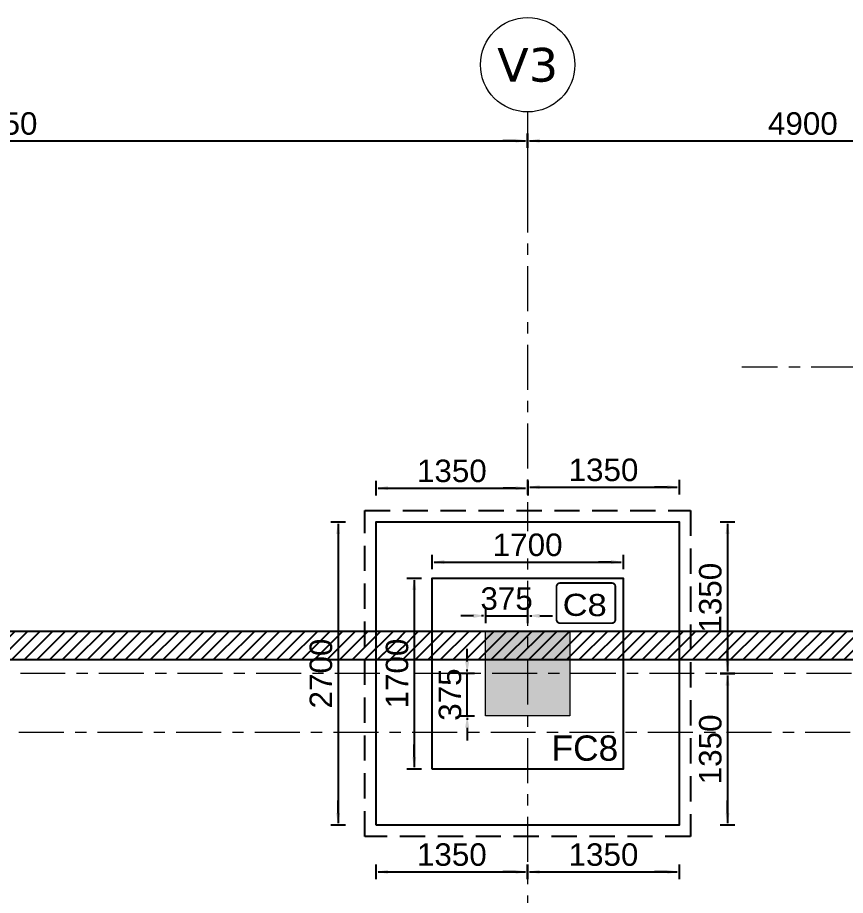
# Model space of a CAD drawing. Extents: x 1878645 to 3043969, y -1160829 to -603973.
# Drawn here: x 2800515 to 2807886, y -650845 to -643033 of the extents above; entities that cross this region are included whole.
import ezdxf
from ezdxf.enums import TextEntityAlignment as Align

# ---------------------------------------------------------------- set-up
doc = ezdxf.new("R2010")
doc.units = 0
doc.header["$LTSCALE"] = 100
doc.header["$PDMODE"] = 66
doc.linetypes.add('Grids', pattern=[7, 4, -1, 1, -1])
doc.linetypes.add('SCHidden', pattern=[0.375, 0.25, -0.125])
doc.layers.get('Defpoints').update_dxf_attribs({"lineweight": 0})
for name, color, linetype in [('A-DIMN-100', 5, 'Continuous'), ('COMMENTS', 30, 'Continuous'), ('Dim', 3, 'Continuous'), ('Footing', 5, 'Continuous'), ('Footing Nos', 4, 'Continuous'), ('PCC', 2, 'Continuous'), ('RETAIN-WALL', 1, 'Continuous')]:
    doc.layers.add(name, color=color, linetype=linetype)
for name, color, linetype, lineweight in [('A-GRID', 8, 'Grids', 0), ('A-GRID-TAG', 3, 'Continuous', 0), ('ECO COL', 6, 'Continuous', 0), ('Eco_  CNO', 7, 'Continuous', 25)]:
    doc.layers.add(name, color=color, linetype=linetype, lineweight=lineweight)
doc.styles.add('ARIAL', font='arial.ttf')
doc.styles.add('ITA', font='simplex.shx')
doc.styles.add('SC-BBS1', font='SansSerif')
doc.styles.get("Standard").update_dxf_attribs({"font": 'verdana.ttf'})
doc.dimstyles.new('A-150-DIM-EXT_MAIN(FT)', dxfattribs={"dimscale": 0, "dimtxt": 200, "dimasz": 18, "dimexe": 100, "dimexo": 100, "dimgap": 50, "dimtad": 1, "dimdec": 0, "dimdsep": 46, "dimtxsty": 'ARIAL', "dimblk": 'A3', "dimcen": 0.025, "dimse1": 1, "dimse2": 1, "dimclrd": 256, "dimclre": 256, "dimclrt": 7, "dimazin": 2, "dimtfac": 1, "dimtdec": 0, "dimtix": 1, "dimtmove": 2, "dimatfit": 3, "dimldrblk": 'WSA-DOT-100', "dimfxl": 1, "dimtolj": 1, "dimtzin": 0, "dimarcsym": 0})

# ---------------------------------------------------------------- blocks, each defined once
blk = doc.blocks.new('*U14')
at = {"layer": 'A-GRID-TAG', "color": 8, "linetype": 'Grids', "lineweight": 15}
for p, q in [((0, 8), (0, 4)), ((0, 4), (0, 0))]:
    blk.add_line(p, q, dxfattribs=at)
at = {"layer": 'A-GRID-TAG', "linetype": 'Continuous'}
blk.add_circle((0, 13), 5, dxfattribs=at)
at = {"layer": 'A-GRID-TAG', "color": 7}
blk.add_attdef('GN', text='', height=4, dxfattribs=at).set_placement((0, 13), align=Align.MIDDLE_CENTER)
blk = doc.blocks.new('A2')
at = {"layer": 'Dim', "linetype": 'ByBlock', "lineweight": -2, "extrusion": (0, 0, -1)}
blk.add_lwpolyline([(6, 0), (12.2, 0)], dxfattribs=at)
blk.add_solid([(6, -1), (0, 0), (6, 1)], dxfattribs=at)
blk = doc.blocks.new('A3')
at = {"layer": 'Dim', "linetype": 'ByBlock', "lineweight": -2}
blk.add_line((0, 3.59), (0, -3.59), dxfattribs=at)
blk.add_blockref('A2', (0, 0), dxfattribs=at)
blk = doc.blocks.new('*D1395')
at = {"layer": 'Defpoints', "color": 0}
for p in [(2804518.1, -648870.8), (2804681.7, -648870.8), (2804681.7, -649245.8)]:
    blk.add_point(p, dxfattribs=at)
at = {"layer": 'Dim', "lineweight": -2}
for p, q in [((2804518.1, -648852.8), (2804518.1, -648834.8)), ((2804518.1, -649245.8), (2804518.1, -648870.8)), ((2804518.1, -649263.8), (2804518.1, -649281.8))]:
    blk.add_line(p, q, dxfattribs=at)
at = {"layer": 'Dim', "lineweight": -2, "xscale": 18, "yscale": 18, "zscale": 18}
for p, rotation in [((2804518.1, -648870.8), 270), ((2804518.1, -649245.8), 90)]:
    blk.add_blockref('A3', p, dxfattribs=dict(at, rotation=rotation))
at = {"layer": 'Dim', "color": 7, "insert": (2804366, -649058.3), "char_height": 200, "attachment_point": 5, "rotation": 90, "style": 'ARIAL'}
blk.add_mtext('\\A1;375', dxfattribs=at)
blk = doc.blocks.new('WSA-DOT-100')
at = {"layer": 'A-DIMN-100', "color": 5}
for p, q in [((0, -200), (0, 200)), ((-200, 0), (200, 0))]:
    blk.add_line(p, q, dxfattribs=at)
at = {"layer": 'A-DIMN-100', "color": 1, "const_width": 60}
blk.add_lwpolyline([(-30, 0, 1), (30, 0, 1)], format="xyb", close=True, dxfattribs=at)
blk = doc.blocks.new('*D1501')
at = {"layer": 'Defpoints', "color": 0}
for p in [(2805056.7, -648356.9), (2804681.7, -648495.8), (2805056.7, -648495.8)]:
    blk.add_point(p, dxfattribs=at)
at = {"layer": 'Dim', "lineweight": -2}
for p, q in [((2804663.7, -648356.9), (2804645.7, -648356.9)), ((2804681.7, -648356.9), (2805056.7, -648356.9)), ((2805074.7, -648356.9), (2805092.7, -648356.9))]:
    blk.add_line(p, q, dxfattribs=at)
at = {"layer": 'Dim', "lineweight": -2, "xscale": 18, "yscale": 18, "zscale": 18}
blk.add_blockref('A3', (2804681.7, -648356.9), dxfattribs=at)
at = {"layer": 'Dim', "lineweight": -2, "xscale": 18, "yscale": 18, "zscale": 18, "rotation": 180}
blk.add_blockref('A3', (2805056.7, -648356.9), dxfattribs=at)
at = {"layer": 'Dim', "color": 7, "insert": (2804869.2, -648204.7), "char_height": 200, "attachment_point": 5, "style": 'ARIAL'}
blk.add_mtext('\\A1;375', dxfattribs=at)
blk = doc.blocks.new('*D1614')
at = {"layer": 'Defpoints', "color": 0}
for p in [(2795706.7, -644129.5), (2805056.4, -644129.5), (2805056.4, -644297.5)]:
    blk.add_point(p, dxfattribs=at)
at = {"layer": 'Dim', "lineweight": -2}
blk.add_line((2795724.7, -644129.5), (2805038.4, -644129.5), dxfattribs=at)
at = {"layer": 'Dim', "lineweight": -2, "xscale": 18, "yscale": 18, "zscale": 18, "rotation": 180}
blk.add_blockref('A3', (2795706.7, -644129.5), dxfattribs=at)
at = {"layer": 'Dim', "lineweight": -2, "xscale": 18, "yscale": 18, "zscale": 18}
blk.add_blockref('A3', (2805056.4, -644129.5), dxfattribs=at)
at = {"layer": 'Dim', "color": 7, "insert": (2800381.6, -643977.3), "char_height": 200, "attachment_point": 5, "style": 'ARIAL'}
blk.add_mtext('\\A1;9350', dxfattribs=at)
blk = doc.blocks.new('*D1618')
at = {"layer": 'Defpoints', "color": 0}
for p in [(2809956.7, -644068.6), (2809956.7, -644129.5), (2805056.4, -644297.5)]:
    blk.add_point(p, dxfattribs=at)
at = {"layer": 'Dim', "lineweight": -2}
blk.add_line((2805074.4, -644129.5), (2809938.7, -644129.5), dxfattribs=at)
at = {"layer": 'Dim', "lineweight": -2, "xscale": 18, "yscale": 18, "zscale": 18, "rotation": 180}
blk.add_blockref('A3', (2805056.4, -644129.5), dxfattribs=at)
at = {"layer": 'Dim', "lineweight": -2, "xscale": 18, "yscale": 18, "zscale": 18}
blk.add_blockref('A3', (2809956.7, -644129.5), dxfattribs=at)
at = {"layer": 'Dim', "color": 7, "insert": (2807506.6, -643977.4), "char_height": 200, "attachment_point": 5, "style": 'ARIAL'}
blk.add_mtext('\\A1;4900', dxfattribs=at)
blk = doc.blocks.new('Co')
at = {"const_width": 0.75}
blk.add_lwpolyline([(-12.57, -7.17), (-12.57, 6.59, -0.414214), (-11.07, 8.09), (10.51, 8.09, -0.414214), (12.01, 6.59), (12.01, -7.17, -0.414214), (10.51, -8.67), (-11.07, -8.67, -0.414214)], format="xyb", close=True, dxfattribs=at)
at = {"style": 'ITA', "width": 0.669972}
blk.add_attdef('COL', text='', height=10.5, rotation=0.638, dxfattribs=at).set_placement((-9.93, -5.51), (8.49, -5.3), align=Align.FIT)
blk = doc.blocks.new('*D1637')
at = {"layer": 'Defpoints', "color": 0}
for p in [(2805056.7, -647220.6), (2803706.7, -647520.8), (2805056.7, -647520.8)]:
    blk.add_point(p, dxfattribs=at)
at = {"layer": 'Dim', "lineweight": -2}
blk.add_line((2803724.7, -647220.6), (2805038.7, -647220.6), dxfattribs=at)
at = {"layer": 'Dim', "lineweight": -2, "xscale": 18, "yscale": 18, "zscale": 18, "rotation": 180}
blk.add_blockref('A3', (2803706.7, -647220.6), dxfattribs=at)
at = {"layer": 'Dim', "lineweight": -2, "xscale": 18, "yscale": 18, "zscale": 18}
blk.add_blockref('A3', (2805056.7, -647220.6), dxfattribs=at)
at = {"layer": 'Dim', "color": 7, "insert": (2804381.7, -647068.5), "char_height": 200, "attachment_point": 5, "style": 'ARIAL', "bg_fill": 3, "box_fill_scale": 1.1, "bg_fill_color": 257, "bg_fill_transparency": 0}
blk.add_mtext('\\A1;1350', dxfattribs=at)
blk = doc.blocks.new('*D1638')
at = {"layer": 'Defpoints', "color": 0}
for p in [(2806406.7, -647211.6), (2805056.7, -647520.8), (2806406.7, -647520.8)]:
    blk.add_point(p, dxfattribs=at)
at = {"layer": 'Dim', "lineweight": -2}
blk.add_line((2805074.7, -647211.6), (2806388.7, -647211.6), dxfattribs=at)
at = {"layer": 'Dim', "lineweight": -2, "xscale": 18, "yscale": 18, "zscale": 18, "rotation": 180}
blk.add_blockref('A3', (2805056.7, -647211.6), dxfattribs=at)
at = {"layer": 'Dim', "lineweight": -2, "xscale": 18, "yscale": 18, "zscale": 18}
blk.add_blockref('A3', (2806406.7, -647211.6), dxfattribs=at)
at = {"layer": 'Dim', "color": 7, "insert": (2805731.7, -647059.5), "char_height": 200, "attachment_point": 5, "style": 'ARIAL', "bg_fill": 3, "box_fill_scale": 1.1, "bg_fill_color": 257, "bg_fill_transparency": 0}
blk.add_mtext('\\A1;1350', dxfattribs=at)
blk = doc.blocks.new('*D1639')
at = {"layer": 'Defpoints', "color": 0}
for p in [(2804206.7, -648020.8), (2804046.7, -649720.8), (2804206.7, -649720.8)]:
    blk.add_point(p, dxfattribs=at)
at = {"layer": 'Dim', "lineweight": -2}
blk.add_line((2804046.7, -648038.8), (2804046.7, -649702.8), dxfattribs=at)
at = {"layer": 'Dim', "lineweight": -2, "xscale": 18, "yscale": 18, "zscale": 18}
for p, rotation in [((2804046.7, -648020.8), 90), ((2804046.7, -649720.8), 270)]:
    blk.add_blockref('A3', p, dxfattribs=dict(at, rotation=rotation))
at = {"layer": 'Dim', "color": 7, "insert": (2803894.6, -648870.8), "char_height": 200, "attachment_point": 5, "rotation": 90, "style": 'ARIAL', "bg_fill": 3, "box_fill_scale": 1.1, "bg_fill_color": 257, "bg_fill_transparency": 0}
blk.add_mtext('\\A1;1700', dxfattribs=at)
blk = doc.blocks.new('*D1640')
at = {"layer": 'Defpoints', "color": 0}
for p in [(2805906.7, -647878.6), (2804206.7, -648020.8), (2805906.7, -648020.8)]:
    blk.add_point(p, dxfattribs=at)
at = {"layer": 'Dim', "lineweight": -2}
blk.add_line((2804224.7, -647878.6), (2805888.7, -647878.6), dxfattribs=at)
at = {"layer": 'Dim', "lineweight": -2, "xscale": 18, "yscale": 18, "zscale": 18, "rotation": 180}
blk.add_blockref('A3', (2804206.7, -647878.6), dxfattribs=at)
at = {"layer": 'Dim', "lineweight": -2, "xscale": 18, "yscale": 18, "zscale": 18}
blk.add_blockref('A3', (2805906.7, -647878.6), dxfattribs=at)
at = {"layer": 'Dim', "color": 7, "insert": (2805056.7, -647726.5), "char_height": 200, "attachment_point": 5, "style": 'ARIAL', "bg_fill": 3, "box_fill_scale": 1.1, "bg_fill_color": 257, "bg_fill_transparency": 0}
blk.add_mtext('\\A1;1700', dxfattribs=at)
blk = doc.blocks.new('*D1641')
at = {"layer": 'Defpoints', "color": 0}
for p in [(2806406.7, -647520.8), (2806406.7, -648870.8), (2806835.8, -648870.8)]:
    blk.add_point(p, dxfattribs=at)
at = {"layer": 'Dim', "lineweight": -2}
blk.add_line((2806835.8, -647538.8), (2806835.8, -648852.8), dxfattribs=at)
at = {"layer": 'Dim', "lineweight": -2, "xscale": 18, "yscale": 18, "zscale": 18}
for p, rotation in [((2806835.8, -647520.8), 90), ((2806835.8, -648870.8), 270)]:
    blk.add_blockref('A3', p, dxfattribs=dict(at, rotation=rotation))
at = {"layer": 'Dim', "color": 7, "insert": (2806683.6, -648195.8), "char_height": 200, "attachment_point": 5, "rotation": 90, "style": 'ARIAL'}
blk.add_mtext('\\A1;1350', dxfattribs=at)
blk = doc.blocks.new('*D1642')
at = {"layer": 'Defpoints', "color": 0}
for p in [(2806406.7, -648870.8), (2806406.7, -650220.8), (2806835.8, -650220.8)]:
    blk.add_point(p, dxfattribs=at)
at = {"layer": 'Dim', "lineweight": -2}
blk.add_line((2806835.8, -648888.8), (2806835.8, -650202.8), dxfattribs=at)
at = {"layer": 'Dim', "lineweight": -2, "xscale": 18, "yscale": 18, "zscale": 18}
for p, rotation in [((2806835.8, -648870.8), 90), ((2806835.8, -650220.8), 270)]:
    blk.add_blockref('A3', p, dxfattribs=dict(at, rotation=rotation))
at = {"layer": 'Dim', "color": 7, "insert": (2806683.6, -649545.8), "char_height": 200, "attachment_point": 5, "rotation": 90, "style": 'ARIAL'}
blk.add_mtext('\\A1;1350', dxfattribs=at)
blk = doc.blocks.new('*D1643')
at = {"layer": 'Defpoints', "color": 0}
for p in [(2803706.7, -647520.8), (2803369.1, -650220.8), (2803706.7, -650220.8)]:
    blk.add_point(p, dxfattribs=at)
at = {"layer": 'Dim', "lineweight": -2}
blk.add_line((2803369.1, -647538.8), (2803369.1, -650202.8), dxfattribs=at)
at = {"layer": 'Dim', "lineweight": -2, "xscale": 18, "yscale": 18, "zscale": 18}
for p, rotation in [((2803369.1, -647520.8), 90), ((2803369.1, -650220.8), 270)]:
    blk.add_blockref('A3', p, dxfattribs=dict(at, rotation=rotation))
at = {"layer": 'Dim', "color": 7, "insert": (2803217, -648870.8), "char_height": 200, "attachment_point": 5, "rotation": 90, "style": 'ARIAL'}
blk.add_mtext('\\A1;2700', dxfattribs=at)
blk = doc.blocks.new('*D1644')
at = {"layer": 'Defpoints', "color": 0}
for p in [(2803706.7, -650220.8), (2805056.4, -650220.8), (2805056.4, -650635.1)]:
    blk.add_point(p, dxfattribs=at)
at = {"layer": 'Dim', "lineweight": -2}
blk.add_line((2803724.7, -650635.1), (2805038.4, -650635.1), dxfattribs=at)
at = {"layer": 'Dim', "lineweight": -2, "xscale": 18, "yscale": 18, "zscale": 18, "rotation": 180}
blk.add_blockref('A3', (2803706.7, -650635.1), dxfattribs=at)
at = {"layer": 'Dim', "lineweight": -2, "xscale": 18, "yscale": 18, "zscale": 18}
blk.add_blockref('A3', (2805056.4, -650635.1), dxfattribs=at)
at = {"layer": 'Dim', "color": 7, "insert": (2804381.6, -650483), "char_height": 200, "attachment_point": 5, "style": 'ARIAL'}
blk.add_mtext('\\A1;1350', dxfattribs=at)
blk = doc.blocks.new('*D1645')
at = {"layer": 'Defpoints', "color": 0}
for p in [(2805056.4, -650220.8), (2806406.7, -650220.8), (2806406.7, -650635.1)]:
    blk.add_point(p, dxfattribs=at)
at = {"layer": 'Dim', "lineweight": -2}
blk.add_line((2805074.4, -650635.1), (2806388.7, -650635.1), dxfattribs=at)
at = {"layer": 'Dim', "lineweight": -2, "xscale": 18, "yscale": 18, "zscale": 18, "rotation": 180}
blk.add_blockref('A3', (2805056.4, -650635.1), dxfattribs=at)
at = {"layer": 'Dim', "lineweight": -2, "xscale": 18, "yscale": 18, "zscale": 18}
blk.add_blockref('A3', (2806406.7, -650635.1), dxfattribs=at)
at = {"layer": 'Dim', "color": 7, "insert": (2805731.6, -650483), "char_height": 200, "attachment_point": 5, "style": 'ARIAL'}
blk.add_mtext('\\A1;1350', dxfattribs=at)
blk = doc.blocks.new('G$C92EAE22F')
at = {"layer": 'RETAIN-WALL', "lineweight": -3}
h = blk.add_hatch(dxfattribs=at)
h.set_pattern_fill('ANSI31', color=11, scale=25)
h.set_pattern_definition([(45, (-2234185.81, 595374.29), (-56.1266008, 56.1266008), [])])
edge = h.paths.add_edge_path()
edge.add_line((33122.7, 0.3), (33122.7, 250))
edge.add_line((33122.7, 250), (222.7, 250))
edge.add_line((222.7, 250), (222.7, 16250.3))
edge.add_line((222.7, 16250.3), (5522.7, 16250.3))
edge.add_line((5522.7, 16250.3), (5522.7, 25850.3))
edge.add_line((5522.7, 25850.3), (28572.7, 25850.3))
edge.add_line((28572.7, 25850.3), (28572.7, 28300.3))
edge.add_line((28572.7, 28300.3), (61172.7, 28300.3))
edge.add_line((61172.7, 28300.3), (61172.7, 250.6))
edge.add_line((61172.7, 250.6), (50722.7, 249.8))
edge.add_line((50722.7, 249.8), (50722.7, -0.2))
edge.add_line((50722.7, -0.2), (61422.7, 0.6))
edge.add_line((61422.7, 0.6), (61422.7, 28550.3))
edge.add_line((61422.7, 28550.3), (28322.7, 28550.3))
edge.add_line((28322.7, 28550.3), (28322.7, 26100.3))
edge.add_line((28322.7, 26100.3), (5272.7, 26100.3))
edge.add_line((5272.7, 26100.3), (5272.7, 16500.3))
edge.add_line((5272.7, 16500.3), (-27.3, 16500.3))
edge.add_line((-27.3, 16500.3), (-27.3, 0))
edge.add_line((-27.3, 0), (33122.7, 0))
blk.add_lwpolyline([(33122.7, 0.3), (33122.7, 250), (222.7, 250), (222.7, 16250.3), (5522.7, 16250.3), (5522.7, 25850.3), (28572.7, 25850.3), (28572.7, 28300.3), (61172.7, 28300.3), (61172.7, 250.6), (50722.7, 250), (50722.7, 0), (61422.7, 0.6), (61422.7, 28550.3), (28322.7, 28550.3), (28322.7, 26100.3), (5272.7, 26100.3), (5272.7, 16500.3), (-27.3, 16500.3), (-27.3, 0), (33122.7, 0)], dxfattribs=at)

msp = doc.modelspace()

# ---------------------------------------------------------------- hatches: boundary and pattern name
at = {"layer": 'Dim', "true_color": 0xb7b7b7}
h = msp.add_hatch(dxfattribs=at)
h.set_pattern_fill('ANSI31', color=9, scale=200)
h.paths.add_polyline_path([(2795706.72455, -660995.76279), (2795706.72455, -657395.76705), (2797831.72456, -657395.76705), (2797831.72456, -655270.78026), (2800282.67395, -655270.78026), (2800282.67395, -659402.57441), (2805056.43957, -659402.57441), (2805056.43957, -661445.76279), (2802981.72456, -661445.76279), (2802981.72456, -663520.78482), (2798231.72456, -663520.78482), (2798231.72456, -660995.76279)])
h.paths.add_polyline_path([(2787306.72455, -661070.78041), (2787306.72455, -657395.76705), (2789431.72456, -657395.76705), (2789431.72456, -655270.78026), (2793581.72456, -655270.78026), (2793581.72456, -657395.76705), (2795706.72455, -657395.76705), (2795706.72455, -660995.76279), (2793181.72456, -660995.76279), (2793181.72456, -663520.78482), (2789756.72456, -663520.78482), (2789756.72456, -661070.78041)], flags=16)
h.paths.add_polyline_path([(2795706.72455, -667295.78908), (2795706.72455, -666045.76279), (2798231.72456, -666045.76279), (2798231.72456, -663520.78482), (2802981.72456, -663520.78482), (2802981.72456, -665595.76279), (2805056.43957, -665595.76279), (2805056.43957, -667295.78908)], flags=0)
h.paths.add_polyline_path([(2787306.72455, -667295.78908), (2787306.72455, -665970.78041), (2789756.72456, -665970.78041), (2789756.72456, -663520.78482), (2793181.72456, -663520.78482), (2793181.72456, -666045.76279), (2795706.72455, -666045.76279), (2795706.72455, -667295.78908)], flags=0)
h.paths.add_polyline_path([(2804707.40669, -660834.01373), (2804707.40669, -661140.56216), (2805406.04243, -661140.56216), (2805406.04243, -660834.01373)], flags=24)
h.paths.add_polyline_path([(2802412.16108, -662874.2928), (2802718.50488, -662874.2928), (2802718.50488, -662192.23278), (2802412.16108, -662192.23278)], flags=24)
h.paths.add_polyline_path([(2797931.4131, -655624.14358), (2798237.7569, -655624.14358), (2798237.7569, -654917.39051), (2797931.4131, -654917.39051)], flags=24)
h.paths.add_polyline_path([(2796367.07586, -657490.04585), (2796367.07586, -657796.38964), (2797071.37326, -657796.38964), (2797071.37326, -657490.04585)], flags=24)
h.paths.add_polyline_path([(2798339.90677, -663874.13932), (2798646.25056, -663874.13932), (2798646.25056, -663167.38625), (2798339.90677, -663167.38625)], flags=24)
h.paths.add_polyline_path([(2796567.07585, -660466.59836), (2796567.07585, -660772.94215), (2797271.37326, -660772.94215), (2797271.37326, -660466.59836)], flags=24)
h.paths.add_polyline_path([(2798339.90677, -663874.13932), (2798646.25056, -663874.13932), (2798646.25056, -663167.38625), (2798339.90677, -663167.38625)], flags=24)
h.paths.add_polyline_path([(2795706.72455, -667295.78908), (2805056.43957, -667295.78908), (2805056.43957, -672245.74942), (2803081.72456, -672245.74942), (2803081.72456, -674220.77601), (2797906.72456, -674220.77601), (2797906.72456, -672020.75398), (2795706.72455, -672020.75398)])
h.paths.add_polyline_path([(2795353.34802, -671355.05007), (2795353.34802, -671661.39387), (2796060.10109, -671661.39387), (2796060.10109, -671355.05007)], flags=24)
h.paths.add_polyline_path([(2797918.87351, -673521.81128), (2798225.2173, -673521.81128), (2798225.2173, -672819.69668), (2797918.87351, -672819.69668)], flags=24)
h.paths.add_polyline_path([(2802522.48695, -673624.27944), (2802828.83074, -673624.27944), (2802828.83074, -672942.21941), (2802522.48695, -672942.21941)], flags=24)
h.paths.add_polyline_path([(2803778.19455, -671782.60444), (2803778.19455, -672088.94823), (2804460.25457, -672088.94823), (2804460.25457, -671782.60444)], flags=24)
h.paths.add_polyline_path([(2805056.43957, -667295.78908), (2809580.95637, -667295.78908), (2809580.95637, -670036.21113), (2809956.72673, -670036.21113), (2809956.72673, -674220.77601), (2807031.72456, -674220.77601), (2807031.72456, -672245.74942), (2805056.43957, -672245.74942)], flags=16)
h.paths.add_polyline_path([(2795706.72455, -679257.64544), (2795706.72455, -676420.75398), (2797906.72456, -676420.75398), (2797906.72456, -674595.76998), (2803081.72456, -674595.76998), (2803081.72456, -676195.74942), (2805056.43957, -676195.74942), (2805056.43957, -679257.64544)])
h.paths.add_polyline_path([(2787306.72455, -679257.64544), (2787306.72455, -676220.76705), (2789306.72456, -676220.76705), (2789306.72456, -674595.76998), (2793506.72456, -674595.76998), (2793506.72456, -676420.75398), (2795706.72455, -676420.75398), (2795706.72455, -679257.64544)], flags=16)
h.paths.add_polyline_path([(2797918.87351, -675621.81128), (2798225.2173, -675621.81128), (2798225.2173, -674919.69668), (2797918.87351, -674919.69668)], flags=24)
h.paths.add_polyline_path([(2796405.66726, -676464.6099), (2796405.66726, -676770.95369), (2797107.78186, -676770.95369), (2797107.78186, -676464.6099)], flags=24)
h.paths.add_polyline_path([(2804707.40669, -676322.87109), (2804707.40669, -676629.41952), (2805406.04243, -676629.41952), (2805406.04243, -676322.87109)], flags=24)
h.paths.add_polyline_path([(2802522.48695, -675499.27944), (2802828.83074, -675499.27944), (2802828.83074, -674817.21941), (2802522.48695, -674817.21941)], flags=24)
h.paths.add_polyline_path([(2805056.43957, -679257.64544), (2805056.43957, -676195.74942), (2807031.72456, -676195.74942), (2807031.72456, -674595.76998), (2809956.72673, -674595.76998), (2809956.72673, -679257.64544)], flags=16)
h.paths.add_polyline_path([(2804707.40669, -676322.87109), (2804707.40669, -676629.41952), (2805406.04243, -676629.41952), (2805406.04243, -676322.87109)], flags=24)
h.paths.add_polyline_path([(2793094.41556, -656635.41575), (2793400.75936, -656635.41575), (2793400.75936, -655931.11834), (2793094.41556, -655931.11834)], flags=24)
h.paths.add_polyline_path([(2794342.07585, -657490.04585), (2794342.07585, -657796.38964), (2795046.37326, -657796.38964), (2795046.37326, -657490.04585)], flags=24)
h.paths.add_polyline_path([(2786953.34802, -657523.65974), (2786953.34802, -657830.00353), (2787660.10109, -657830.00353), (2787660.10109, -657523.65974)], flags=24)
h.paths.add_polyline_path([(2789482.40778, -656635.42236), (2789788.75157, -656635.42236), (2789788.75157, -655931.12495), (2789482.40778, -655931.12495)], flags=24)
h.paths.add_polyline_path([(2789950.75552, -663874.15695), (2790257.09931, -663874.15695), (2790257.09931, -663167.40388), (2789950.75552, -663167.40388)], flags=24)
h.paths.add_polyline_path([(2786953.34802, -660480.31322), (2786953.34802, -660786.65701), (2787660.10109, -660786.65701), (2787660.10109, -660480.31322)], flags=24)
h.paths.add_polyline_path([(2792558.79175, -662660.41149), (2792865.13554, -662660.41149), (2792865.13554, -661956.11408), (2792558.79175, -661956.11408)], flags=24)
h.paths.add_polyline_path([(2794142.07586, -660466.59836), (2794142.07586, -660772.94215), (2794846.37326, -660772.94215), (2794846.37326, -660466.59836)], flags=24)
h.paths.add_polyline_path([(2802412.15741, -664849.2928), (2802718.5012, -664849.2928), (2802718.5012, -664167.23278), (2802412.15741, -664167.23278)], flags=24)
h.paths.add_polyline_path([(2803728.05205, -665623.56635), (2803728.05205, -665929.91014), (2804410.11208, -665929.91014), (2804410.11208, -665623.56635)], flags=24)
h.paths.add_polyline_path([(2795353.34802, -666085.85031), (2795353.34802, -666392.1941), (2796060.10109, -666392.1941), (2796060.10109, -666085.85031)], flags=24)
h.paths.add_polyline_path([(2789950.75552, -663874.15695), (2790257.09931, -663874.15695), (2790257.09931, -663167.40388), (2789950.75552, -663167.40388)], flags=24)
h.paths.add_polyline_path([(2788130.63315, -666020.71249), (2788130.63315, -666327.26092), (2788832.81596, -666327.26092), (2788832.81596, -666020.71249)], flags=24)
h.paths.add_polyline_path([(2792558.79175, -665085.42251), (2792865.13554, -665085.42251), (2792865.13554, -664381.1251), (2792558.79175, -664381.1251)], flags=24)
h.paths.add_polyline_path([(2795353.34802, -666085.85031), (2795353.34802, -666392.1941), (2796060.10109, -666392.1941), (2796060.10109, -666085.85031)], flags=24)
h.paths.add_polyline_path([(2782917.67316, -674220.77601), (2782917.67316, -667295.78908), (2787306.72455, -667295.78908), (2787306.72455, -672220.76705), (2785306.72456, -672220.76705), (2785306.72456, -674220.77601)], flags=16)
h.paths.add_polyline_path([(2784734.7731, -674570.08492), (2785041.32153, -674570.08492), (2785041.32153, -673871.44918), (2784734.7731, -673871.44918)], flags=24)
h.paths.add_polyline_path([(2786957.40669, -671645.66351), (2786957.40669, -671952.21194), (2787656.04243, -671952.21194), (2787656.04243, -671645.66351)], flags=24)
h.paths.add_polyline_path([(2782917.67316, -667295.78908), (2782917.67316, -663520.78482), (2784856.72456, -663520.78482), (2784856.72456, -665970.78041), (2787306.72455, -665970.78041), (2787306.72455, -667295.78908)], flags=16)
h.paths.add_polyline_path([(2784281.04298, -665046.87182), (2784587.59141, -665046.87182), (2784587.59141, -664344.68901), (2784281.04298, -664344.68901)], flags=24)
h.paths.add_polyline_path([(2785780.63315, -666020.71249), (2785780.63315, -666327.26092), (2786482.81596, -666327.26092), (2786482.81596, -666020.71249)], flags=24)
h.paths.add_polyline_path([(2782917.67316, -663520.78482), (2782917.67316, -658345.47565), (2787181.72456, -658345.47565), (2787181.72456, -657395.76705), (2787306.72455, -657395.76705), (2787306.72455, -661070.78041), (2784856.72456, -661070.78041), (2784856.72456, -663520.78482)], flags=16)
h.paths.add_polyline_path([(2786953.34802, -657523.65974), (2786953.34802, -657830.00353), (2787660.10109, -657830.00353), (2787660.10109, -657523.65974)], flags=24)
h.paths.add_polyline_path([(2784281.04298, -662696.87402), (2784587.59141, -662696.87402), (2784587.59141, -661994.69121), (2784281.04298, -661994.69121)], flags=24)
h.paths.add_polyline_path([(2786953.34802, -660480.31322), (2786953.34802, -660786.65701), (2787660.10109, -660786.65701), (2787660.10109, -660480.31322)], flags=24)
h.paths.add_polyline_path([(2782917.67316, -655270.78026), (2785181.72456, -655270.78026), (2785181.72456, -657395.76705), (2786931.72456, -657395.76705), (2786931.72456, -658095.47565), (2782917.67316, -658095.47565)], flags=16)
h.paths.add_polyline_path([(2784523.53202, -655624.14358), (2784829.87582, -655624.14358), (2784829.87582, -654917.39051), (2784523.53202, -654917.39051)], flags=24)
h.paths.add_polyline_path([(2782917.67316, -655270.78026), (2785181.72456, -655270.78026), (2785181.72456, -653595.76998), (2782917.67316, -653595.76998)], flags=16)
h.paths.add_polyline_path([(2784523.53202, -655624.14358), (2784829.87582, -655624.14358), (2784829.87582, -654917.39051), (2784523.53202, -654917.39051)], flags=24)
h.paths.add_polyline_path([(2782917.67316, -653595.76998), (2782917.67316, -651495.76998), (2786931.72456, -651495.76998), (2786931.72456, -653145.76705), (2785181.72456, -653145.76705), (2785181.72456, -653595.76998)], flags=16)
h.paths.add_polyline_path([(2785942.07585, -652595.85034), (2785942.07585, -652902.19414), (2786646.37326, -652902.19414), (2786646.37326, -652595.85034)], flags=24)
h.paths.add_polyline_path([(2782917.67316, -651495.76998), (2782917.67316, -649395.76998), (2785756.72455, -649395.76998), (2785756.72455, -650420.78908), (2786931.72456, -650420.78908), (2786931.72456, -651495.76998)], flags=16)
h.paths.add_polyline_path([(2786241.78595, -650470.03955), (2786241.78595, -650776.38334), (2786921.66316, -650776.38334), (2786921.66316, -650470.03955)], flags=24)
h.paths.add_polyline_path([(2782917.67316, -649395.76998), (2785756.72455, -649395.76998), (2785756.72455, -648870.78908), (2782917.67316, -648870.78908)], flags=16)
h.paths.add_polyline_path([(2785137.63669, -649221.84638), (2785443.98048, -649221.84638), (2785443.98048, -648519.73178), (2785137.63669, -648519.73178)], flags=24)
h.paths.add_polyline_path([(2782917.67316, -648870.78908), (2782917.67316, -646655.94593), (2784335.08975, -646655.84435), (2787306.72455, -646655.84435), (2787306.72455, -647320.78908), (2785756.72455, -647320.78908), (2785756.72455, -648870.78908)], flags=16)
h.paths.add_polyline_path([(2786955.66726, -646725.17571), (2786955.66726, -647031.5195), (2787657.78185, -647031.5195), (2787657.78185, -646725.17571)], flags=24)
h.paths.add_polyline_path([(2785137.63669, -649221.84638), (2785443.98048, -649221.84638), (2785443.98048, -648519.73178), (2785137.63669, -648519.73178)], flags=24)
h.paths.add_polyline_path([(2787306.72455, -646655.84435), (2791697.47287, -646655.84435), (2791697.47287, -648495.46866), (2788856.72455, -648495.46758), (2788856.72455, -647320.78908), (2787306.72455, -647320.78908)], flags=16)
h.paths.add_polyline_path([(2786955.66726, -646725.17571), (2786955.66726, -647031.5195), (2787657.78185, -647031.5195), (2787657.78185, -646725.17571)], flags=24)
h.paths.add_polyline_path([(2788915.11613, -648485.72769), (2789221.45992, -648485.72769), (2789221.45992, -647805.85047), (2788915.11613, -647805.85047)], flags=24)
h.paths.add_polyline_path([(2787306.72455, -651495.76998), (2787306.72455, -650420.78908), (2788856.72455, -650420.78908), (2788856.72455, -649395.76998), (2791697.47287, -649395.76998), (2791697.47287, -651495.76998)], flags=16)
h.paths.add_polyline_path([(2787691.78595, -650470.03955), (2787691.78595, -650776.38334), (2788371.66316, -650776.38334), (2788371.66316, -650470.03955)], flags=24)
h.paths.add_polyline_path([(2788915.11613, -649935.72769), (2789221.45992, -649935.72769), (2789221.45992, -649255.85047), (2788915.11613, -649255.85047)], flags=24)
h.paths.add_polyline_path([(2789366.68492, -675510.71014), (2789673.02872, -675510.71014), (2789673.02872, -674830.83292), (2789366.68492, -674830.83292)], flags=24)
h.paths.add_polyline_path([(2794305.66726, -676464.6099), (2794305.66726, -676770.95369), (2795007.78186, -676770.95369), (2795007.78186, -676464.6099)], flags=24)
h.paths.add_polyline_path([(2787916.78595, -676294.29083), (2787916.78595, -676600.63462), (2788596.66317, -676600.63462), (2788596.66317, -676294.29083)], flags=24)
h.paths.add_polyline_path([(2782917.67316, -674595.76998), (2785306.72456, -674595.76998), (2785306.72456, -676220.76705), (2787306.72455, -676220.76705), (2787306.72455, -679257.64544), (2782917.67316, -679257.64544)], flags=16)
h.paths.add_polyline_path([(2786016.78595, -676294.29083), (2786016.78595, -676600.63462), (2786696.66317, -676600.63462), (2786696.66317, -676294.29083)], flags=24)
h.paths.add_polyline_path([(2807202.4997, -674570.06729), (2807509.04813, -674570.06729), (2807509.04813, -673871.43155), (2807202.4997, -673871.43155)], flags=24)
h.paths.add_polyline_path([(2805653.19455, -671782.60444), (2805653.19455, -672088.94823), (2806335.25457, -672088.94823), (2806335.25457, -671782.60444)], flags=24)
h.paths.add_polyline_path([(2805989.42236, -668445.27076), (2809315.0431, -668445.27076), (2809315.0431, -669565.27076), (2805989.42236, -669565.27076)], flags=24)
h.paths.add_polyline_path([(2809956.72673, -674220.77601), (2809956.72673, -670036.21113), (2814681.72455, -670036.21113), (2814681.72455, -672245.76132), (2812431.99456, -672245.76132), (2812431.99456, -674220.77601)], flags=16)
h.paths.add_polyline_path([(2811891.99363, -673624.29868), (2812198.33742, -673624.29868), (2812198.33742, -672942.23865), (2811891.99363, -672942.23865)], flags=24)
h.paths.add_polyline_path([(2813255.80226, -671694.36524), (2813255.80226, -672000.70903), (2813957.91686, -672000.70903), (2813957.91686, -671694.36524)], flags=24)
h.paths.add_polyline_path([(2814681.72455, -670036.21113), (2817881.73058, -670036.21113), (2817881.73058, -672436.57031, 1), (2817881.73058, -672936.57031), (2817881.73058, -674220.77601), (2816381.99456, -674220.77601), (2816381.99456, -672245.76132), (2814681.72455, -672245.76132)], flags=16)
h.paths.add_polyline_path([(2816449.61, -674570.07919), (2816756.15843, -674570.07919), (2816756.15843, -673871.44345), (2816449.61, -673871.44345)], flags=24)
h.paths.add_polyline_path([(2815141.92095, -671694.36524), (2815141.92095, -672000.70903), (2815821.79817, -672000.70903), (2815821.79817, -671694.36524)], flags=24)
h.paths.add_polyline_path([(2817881.73058, -674220.77601), (2817881.73058, -672936.57031, 0.4142135624), (2818131.73058, -672686.57031, 0.4142135624), (2817881.73058, -672436.57031), (2817881.73058, -670036.21113), (2820681.72455, -670036.21113), (2820681.72455, -674220.77601)], flags=16)
h.paths.add_polyline_path([(2818195.18739, -672273.80388), (2818195.18739, -672665.92947), (2820279.38819, -672665.92947), (2820279.38819, -672273.80388)], flags=24)
h.paths.add_polyline_path([(2818180.46102, -672761.04976), (2818180.46102, -673149.64949), (2821664.09098, -673149.64949), (2821664.09098, -672761.04976)], flags=24)
h.paths.add_polyline_path([(2820681.72455, -674220.77601), (2820681.72455, -670036.21113), (2823506.72455, -670036.21113), (2823506.72455, -672370.76705), (2821656.72456, -672370.76705), (2821656.72456, -674220.77601)], flags=16)
h.paths.add_polyline_path([(2822291.78595, -671877.47134), (2822291.78595, -672183.81513), (2822971.66317, -672183.81513), (2822971.66317, -671877.47134)], flags=24)
h.paths.add_polyline_path([(2821147.51375, -674570.08492), (2821454.06219, -674570.08492), (2821454.06219, -673871.44918), (2821147.51375, -673871.44918)], flags=24)
h.paths.add_polyline_path([(2818180.46102, -672761.04976), (2818180.46102, -673149.64949), (2821664.09098, -673149.64949), (2821664.09098, -672761.04976)], flags=24)
h.paths.add_polyline_path([(2823506.72455, -670036.21113), (2826706.84682, -670036.21113), (2826706.84682, -674220.77601), (2825356.72456, -674220.77601), (2825356.72456, -672370.76705), (2823506.72455, -672370.76705)], flags=16)
h.paths.add_polyline_path([(2824041.78595, -671877.47134), (2824041.78595, -672183.81513), (2824721.66317, -672183.81513), (2824721.66317, -671877.47134)], flags=24)
h.paths.add_polyline_path([(2825410.53998, -673685.70566), (2825716.88377, -673685.70566), (2825716.88377, -673005.82844), (2825410.53998, -673005.82844)], flags=24)
h.paths.add_polyline_path([(2826706.84682, -674220.77601), (2826706.84682, -670036.21113), (2832006.72455, -670036.21113), (2832006.72455, -672645.76705), (2830431.72456, -672645.76705), (2830431.72456, -674220.77601)], flags=16)
h.paths.add_polyline_path([(2830928.19455, -672150.96871), (2830928.19455, -672457.31251), (2831610.25457, -672457.31251), (2831610.25457, -672150.96871)], flags=24)
h.paths.add_polyline_path([(2831655.66726, -671785.23002), (2831655.66726, -672091.57382), (2832357.78186, -672091.57382), (2832357.78186, -671785.23002)], flags=24)
h.paths.add_polyline_path([(2829895.40228, -674571.82435), (2830201.74608, -674571.82435), (2830201.74608, -673869.70975), (2829895.40228, -673869.70975)], flags=24)
h.paths.add_polyline_path([(2827711.93793, -669039.2893), (2831037.55867, -669039.2893), (2831037.55867, -670159.2893), (2827711.93793, -670159.2893)], flags=24)
h.paths.add_polyline_path([(2832006.72455, -670036.21113), (2834689.36532, -670036.21113), (2834689.36532, -674220.77601), (2833581.72456, -674220.77601), (2833581.72456, -672645.76705), (2832006.72455, -672645.76705)], flags=16)
h.paths.add_polyline_path([(2832403.19454, -672150.96871), (2832403.19454, -672457.31251), (2833085.25457, -672457.31251), (2833085.25457, -672150.96871)], flags=24)
h.paths.add_polyline_path([(2831655.66726, -671785.23002), (2831655.66726, -672091.57382), (2832357.78186, -672091.57382), (2832357.78186, -671785.23002)], flags=24)
h.paths.add_polyline_path([(2833566.17802, -673824.29706), (2833872.52182, -673824.29706), (2833872.52182, -673142.23703), (2833566.17802, -673142.23703)], flags=24)
h.paths.add_polyline_path([(2832006.72455, -679257.64544), (2832006.72455, -678595.47565), (2833131.72456, -678595.47565), (2833131.72456, -675795.76705), (2833581.72456, -675795.76705), (2833581.72456, -674595.70397), (2834689.36532, -674595.64303), (2834689.36532, -679257.64544)], flags=16)
h.paths.add_polyline_path([(2833566.17653, -675299.29706), (2833872.52032, -675299.29706), (2833872.52032, -674617.23703), (2833566.17653, -674617.23703)], flags=24)
h.paths.add_polyline_path([(2832006.72455, -679257.64544), (2832006.72455, -678595.47565), (2826706.84682, -678595.47565), (2826706.84682, -679257.64544)], flags=16)
h.paths.add_polyline_path([(2809956.72673, -674595.76998), (2812431.99456, -674595.76998), (2812431.99456, -676195.76132), (2814681.72455, -676195.76132), (2814681.72455, -679257.64544), (2809956.72673, -679257.64544)], flags=16)
h.paths.add_polyline_path([(2811891.99363, -675499.29868), (2812198.33742, -675499.29868), (2812198.33742, -674817.23865), (2811891.99363, -674817.23865)], flags=24)
h.paths.add_polyline_path([(2814057.67669, -676325.30786), (2814057.67669, -676631.85629), (2814756.31243, -676631.85629), (2814756.31243, -676325.30786)], flags=24)
at = {"layer": 'ECO COL'}
h = msp.add_hatch(color=256, dxfattribs=at)
h.dxf.hatch_style = 1
h.paths.add_polyline_path([(2804681.72456, -648495.75823), (2804681.72456, -649245.76705), (2805431.72456, -649245.76705), (2805431.72456, -648495.75823)])

# ---------------------------------------------------------------- linework, layer by layer
at = {"layer": 'A-GRID'}
for p, q in [((2805056.43957, -644545.37095), (2805056.43957, -679868.20587)), ((2849281.88833, -646145.78908), (2806963.78666, -646145.78908)), ((2849940.13043, -648870.78908), (2779816.06731, -648870.78908)), ((2850627.71043, -649395.76998), (2779816.06731, -649395.76998))]:
    msp.add_line(p, q, dxfattribs=at)
at = {"layer": 'ECO COL', "color": 4}
msp.add_lwpolyline([(2804681.72456, -648495.75823), (2805431.72456, -648495.75823), (2805431.72456, -649245.76705), (2804681.72456, -649245.76705)], close=True, dxfattribs=at)
at = {"layer": 'Footing'}
for points in [[(2803706.72456, -650220.77586), (2803706.72456, -647520.77586), (2806406.72456, -647520.77586), (2806406.72456, -650220.77586)], [(2804206.72456, -649720.77586), (2804206.72456, -648020.77586), (2805906.72456, -648020.77586), (2805906.72456, -649720.77586)]]:
    msp.add_lwpolyline(points, close=True, dxfattribs=at)
at = {"layer": 'PCC', "linetype": 'SCHidden', "ltscale": 9}
msp.add_lwpolyline([(2803606.72456, -650320.77586), (2803606.72456, -647420.77586), (2806506.72456, -647420.77586), (2806506.72456, -650320.77586)], close=True, dxfattribs=at)

# ---------------------------------------------------------------- block references
at = {"layer": 'A-GRID'}
ref = msp.add_blockref('*U14', (2805056.43957, -644545.37095), dxfattribs=dict(at, xscale=84, yscale=84, zscale=84))
ref.add_attrib('GN', 'V3', dxfattribs={"layer": 'A-GRID-TAG', "color": 7, "height": 300, "rotation": 360}).set_placement((2805056.43957, -643453.37095), align=Align.MIDDLE_CENTER)
at = {"layer": 'Eco_  CNO'}
ref = msp.add_blockref('Co', (2805581.55083, -648250.06783), dxfattribs=dict(at, xscale=-21.30803341128, yscale=21.30803341128, zscale=15.2200238652, rotation=179.9999999999787))
ref.add_attrib('COL', 'C8', dxfattribs={"layer": '0', "height": 196.886229, "rotation": 359.361957392, "style": 'ARIAL', "width": 1.11656}).set_placement((2805367.37132, -648356.44781), (2805759.93133, -648360.81952), align=Align.FIT)

# ---------------------------------------------------------------- texts
at = {"layer": 'Footing Nos', "style": 'SC-BBS1'}
msp.add_text('FC8', height=225, dxfattribs=at).set_placement((2805269.2528, -649421.76561), align=Align.TOP_LEFT)

# ---------------------------------------------------------------- dimensions: what is measured, and where the dimension line sits
at = {"layer": 'Dim'}
for base, p1, p2, picture, middle in [((2805056.43957, -644129.49239), (2795706.72455, -644129.49239), (2805056.43957, -644297.49239), '*D1614', (2800381.58206, -643977.30958)), ((2809956.72673, -644129.49239), (2805056.43957, -644297.49239), (2809956.72673, -644068.62087), '*D1618', (2807506.58315, -643977.3778)), ((2805056.72456, -648356.91899), (2804681.72456, -648495.75823), (2805056.72456, -648495.75823), '*D1501', (2804869.22456, -648204.73618)), ((2805056.43957, -650635.13443), (2803706.72456, -650220.77586), (2805056.43957, -650220.77586), '*D1644', (2804381.58207, -650482.95162)), ((2806406.72456, -650635.13443), (2805056.43957, -650220.77586), (2806406.72456, -650220.77586), '*D1645', (2805731.58207, -650482.95162))]:
    dim = msp.add_linear_dim(base=base, p1=p1, p2=p2, dimstyle='A-150-DIM-EXT_MAIN(FT)', override={"dimscale": 1}, dxfattribs=at)
    dim.commit()
    dim.dimension.update_dxf_attribs({"geometry": picture, "text_midpoint": middle})
for base, p1, p2, picture, middle in [((2804518.14657, -648870.78908), (2804681.72456, -649245.76705), (2804681.72456, -648870.78908), '*D1395', (2804365.96376, -649058.27806)), ((2806835.79238, -650220.77586), (2806406.72456, -648870.77586), (2806406.72456, -650220.77586), '*D1642', (2806683.60957, -649545.77586))]:
    dim = msp.add_linear_dim(base=base, p1=p1, p2=p2, angle=90, dimstyle='A-150-DIM-EXT_MAIN(FT)', override={"dimscale": 1}, dxfattribs=at)
    dim.commit()
    dim.dimension.update_dxf_attribs({"geometry": picture, "text_midpoint": middle})

# ---------------------------------------------------------------- next in the draw order: dimensions: what is measured, and where the dimension line sits
dim = msp.add_linear_dim(base=(2805056.72456, -647220.64674), p1=(2803706.72456, -647520.77586), p2=(2805056.72456, -647520.77586), dimstyle='A-150-DIM-EXT_MAIN(FT)', override={"dimscale": 1, "dimtfill": 1, "dimarcsym": 1}, dxfattribs=at)
dim.commit()
dim.dimension.update_dxf_attribs({"geometry": '*D1637', "text_midpoint": (2804381.72456, -647068.46393)})
dim = msp.add_linear_dim(base=(2804046.68918, -649720.77586), p1=(2804206.72456, -648020.77586), p2=(2804206.72456, -649720.77586), angle=90, dimstyle='A-150-DIM-EXT_MAIN(FT)', override={"dimscale": 1, "dimtfill": 1, "dimarcsym": 1}, dxfattribs=at)
dim.commit()
dim.dimension.update_dxf_attribs({"geometry": '*D1639', "text_midpoint": (2803894.57459, -648870.77586)})

# ---------------------------------------------------------------- next in the draw order: dimensions: what is measured, and where the dimension line sits
for base, p1, p2, picture, middle in [((2806406.72456, -647211.64674), (2805056.72456, -647520.77586), (2806406.72456, -647520.77586), '*D1638', (2805731.72456, -647059.46393)), ((2805906.72456, -647878.61297), (2804206.72456, -648020.77586), (2805906.72456, -648020.77586), '*D1640', (2805056.72456, -647726.49837))]:
    dim = msp.add_linear_dim(base=base, p1=p1, p2=p2, dimstyle='A-150-DIM-EXT_MAIN(FT)', override={"dimscale": 1, "dimtfill": 1, "dimarcsym": 1}, dxfattribs=at)
    dim.commit()
    dim.dimension.update_dxf_attribs({"geometry": picture, "text_midpoint": middle})
dim = msp.add_linear_dim(base=(2803369.07323, -650220.77586), p1=(2803706.72456, -647520.77586), p2=(2803706.72456, -650220.77586), angle=90, dimstyle='A-150-DIM-EXT_MAIN(FT)', override={"dimscale": 1}, dxfattribs=at)
dim.commit()
dim.dimension.update_dxf_attribs({"geometry": '*D1643', "text_midpoint": (2803216.95863, -648870.77586)})

# ---------------------------------------------------------------- next in the draw order: block references
at = {"layer": 'COMMENTS'}
msp.add_blockref('G$C92EAE22F', (2781658.9856, -674595.76998), dxfattribs=at)

# ---------------------------------------------------------------- next in the draw order: dimensions: what is measured, and where the dimension line sits
at = {"layer": 'Dim'}
dim = msp.add_linear_dim(base=(2806835.79018, -648870.77586), p1=(2806406.72456, -647520.77586), p2=(2806406.72456, -648870.77586), angle=90, dimstyle='A-150-DIM-EXT_MAIN(FT)', override={"dimscale": 1}, dxfattribs=at)
dim.commit()
dim.dimension.update_dxf_attribs({"geometry": '*D1641', "text_midpoint": (2806683.60737, -648195.77586)})

doc.saveas('drawing.dxf')
